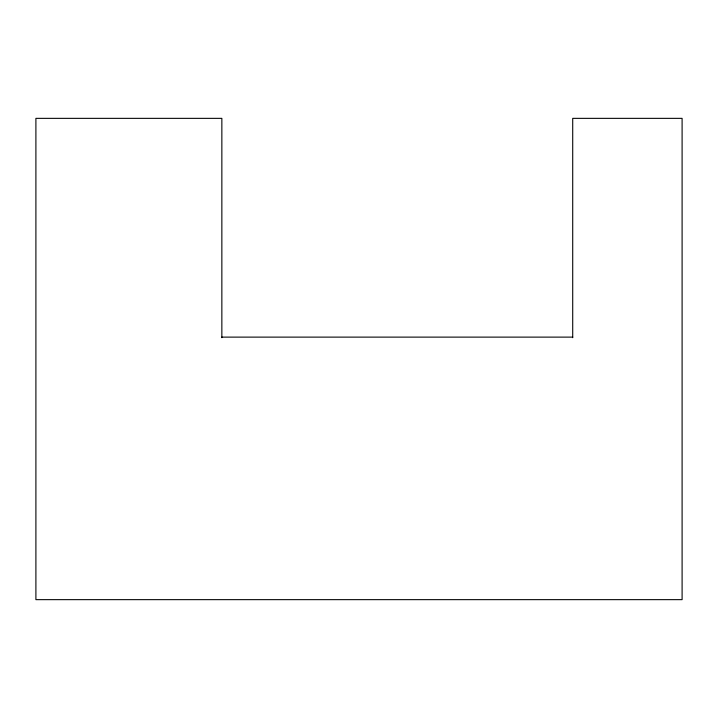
<?xml version="1.0" encoding="UTF-8"?>
<svg xmlns="http://www.w3.org/2000/svg" width="718" height="718" viewBox="0 0 718 718"><rect width="100%" height="100%" fill="white"/><g stroke="black" fill="none" stroke-linecap="round" stroke-linejoin="round"><path stroke-width="1.08" d="M221.853 337.119L572.713 337.119M572.713 337.684L572.713 118.353L682.1 118.353L682.1 599.647L35.9 599.647L35.9 118.353L221.853 118.353L221.853 337.684"/></g></svg>
